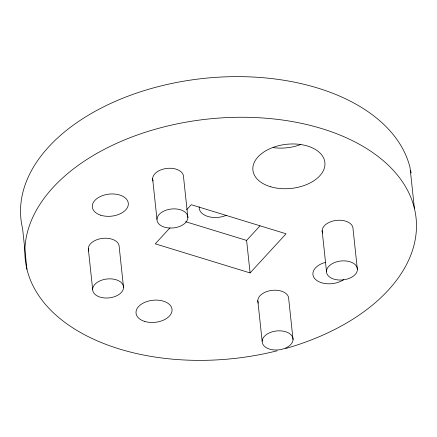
<?xml version="1.0" encoding="UTF-8"?>
<svg xmlns="http://www.w3.org/2000/svg" width="437" height="437" viewBox="0 0 437 437"><rect width="100%" height="100%" fill="white"/><g stroke="black" fill="none" stroke-linecap="round" stroke-linejoin="round"><path stroke-width="0.66" d="M170.031 227.786L155.272 243.841L250.084 272.923L286.071 233.784L191.253 204.707L186.643 209.722M250.084 272.923L246.61 240.421L259.993 225.869M185.567 221.696L246.61 240.421M414.402 208.416L410.059 167.786A196.497 120.432 -6.1 0 0 187.932 80.49A196.497 120.432 -6.1 0 0 22.598 228.584L26.941 269.214M357.39 269.618A15.513 9.51 -6.1 0 0 334.474 262.588A15.513 9.51 -6.1 0 0 333.934 279.145A15.513 9.51 -6.1 0 0 357.39 269.618L353.047 228.988A15.513 9.51 -6.1 0 0 335.884 220.456A15.513 9.51 -6.1 0 0 322.582 233.107M322.135 230.66L326.477 271.284M293.052 339.582A15.513 9.51 -6.1 0 0 270.142 332.552A15.513 9.51 -6.1 0 0 269.602 349.114A15.513 9.51 -6.1 0 0 293.052 339.582L288.715 298.952A15.513 9.51 -6.1 0 0 271.546 290.419A15.513 9.51 -6.1 0 0 258.251 303.07M257.803 300.623L262.145 341.253M187.883 217.631A15.513 9.51 -6.1 0 0 164.968 210.601A15.513 9.51 -6.1 0 0 164.427 227.164A15.513 9.51 -6.1 0 0 187.883 217.631L183.54 177.001A15.513 9.51 -6.1 0 0 166.377 168.469A15.513 9.51 -6.1 0 0 153.076 181.12M152.628 178.673L156.97 219.298M123.545 287.595A15.513 9.51 -6.1 0 0 100.636 280.57A15.513 9.51 -6.1 0 0 100.095 297.127A15.513 9.51 -6.1 0 0 123.545 287.595L119.208 246.971A15.513 9.51 -6.1 0 0 102.045 238.433A15.513 9.51 -6.1 0 0 88.744 251.084M88.296 248.637L92.639 289.267M226.268 215.332A18.097 11.094 -6.1 0 1 207.712 216.408A18.097 11.094 -6.1 0 1 199.201 206.794M343.793 279.554A18.097 11.094 -6.1 0 1 315.476 279.401A18.097 11.094 -6.1 0 1 325.74 262.304M300.803 144.521A36.195 22.183 -6.1 0 1 273.125 147.597M410.638 170.397A196.497 120.432 -6.1 0 1 411.13 173.03M277.08 350.802A196.497 120.432 -6.1 0 1 29.426 225.596A196.497 120.432 -6.1 0 1 350.452 139.693A196.497 120.432 -6.1 0 1 285.563 348.535M100.8 215.233A18.097 11.094 -6.1 0 0 128.331 204.292A18.097 11.094 -6.1 0 0 101.783 195.896A18.097 11.094 -6.1 0 0 100.8 215.233M270.847 186.823A36.195 22.183 -6.1 0 0 324.97 163.962A36.195 22.183 -6.1 0 0 270.885 148.258A36.195 22.183 -6.1 0 0 270.847 186.823M144.702 321.435A18.097 11.094 -6.1 0 0 172.063 310.314A18.097 11.094 -6.1 0 0 145.33 302.114A18.097 11.094 -6.1 0 0 144.702 321.435"/></g></svg>
